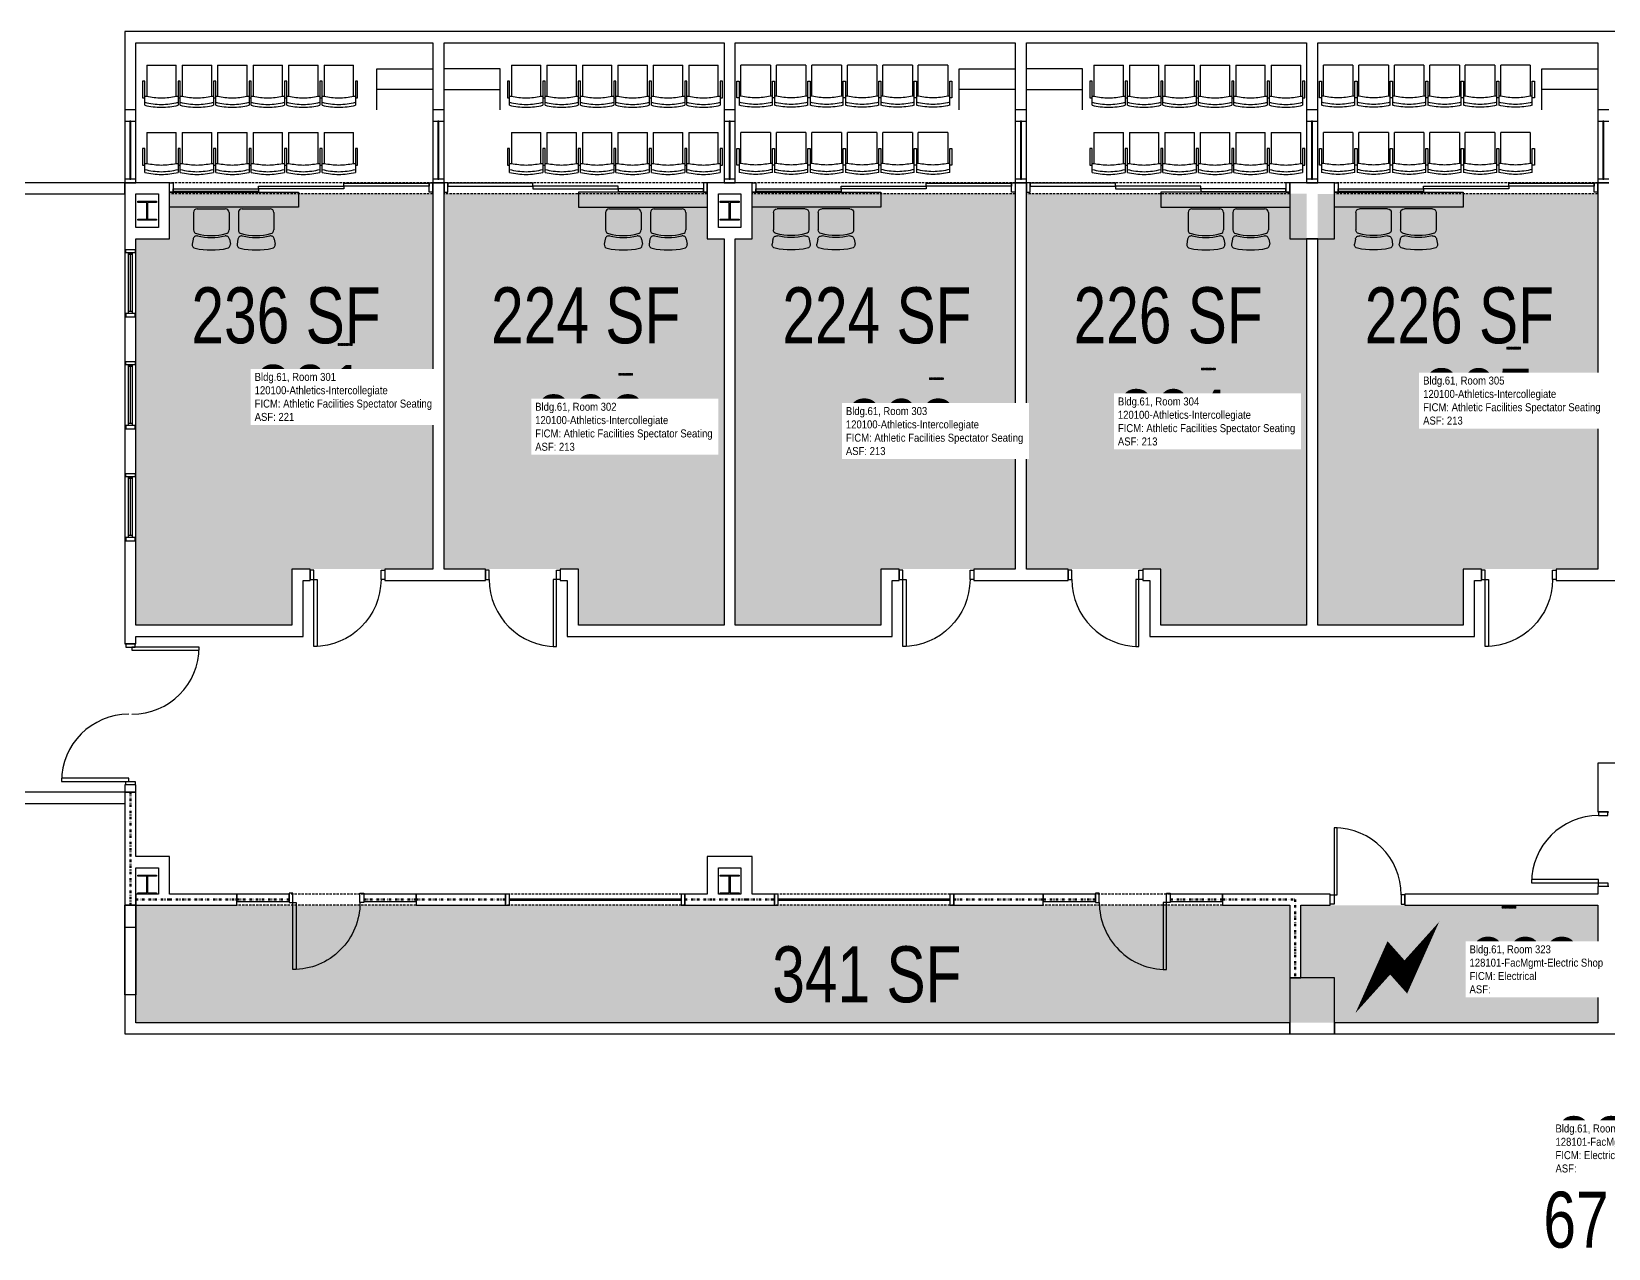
# Model space of a CAD drawing. Header units: inches. Extents: x -2562 to 2562, y -70 to 1203.
# Drawn here: x -1466 to -621, y -70 to 582 of the extents above; entities that cross this region are included whole.
import ezdxf
from ezdxf.enums import TextEntityAlignment as Align

# ---------------------------------------------------------------- set-up
doc = ezdxf.new("R2010")
doc.units = ezdxf.units.IN
doc.header["$LTSCALE"] = 10
doc.header["$MEASUREMENT"] = 0
doc.linetypes.add('DIVIDE', pattern=[1.25, 0.5, -0.25, 0, -0.25, 0, -0.25])
doc.linetypes.add('HIDDEN2', pattern=[0.1875, 0.125, -0.0625])
doc.layers.get('0').update_dxf_attribs({"linetype": 'CONTINUOUS'})
for name, color, linetype in [('A-DOOR', 2, 'CONTINUOUS'), ('A-FLOR', 3, 'CONTINUOUS'), ('A-GLAZ', 1, 'CONTINUOUS'), ('A-IDEN-ICON', 4, 'CONTINUOUS'), ('A-IDEN-RNUM', 7, 'CONTINUOUS'), ('A-IDEN-SNUM', 4, 'CONTINUOUS'), ('A-IDEN-VNUM', 4, 'CONTINUOUS'), ('A-WALL', 5, 'CONTINUOUS'), ('AREA-TEXT', 3, 'CONTINUOUS'), ('Rooms-Category-Color', 7, 'CONTINUOUS'), ('Rooms-College-Color', 7, 'CONTINUOUS'), ('Rooms-Department-Color', 7, 'CONTINUOUS'), ('Rooms-Division-Color', 7, 'CONTINUOUS'), ('Rooms-Information', 7, 'CONTINUOUS')]:
    doc.layers.add(name, color=color, linetype=linetype)
doc.styles.add('AREA', font='arial.ttf', dxfattribs={"width": 0.75, "height": 24})
doc.styles.add('ROOMSNUMBER', font='TXT.SHX', dxfattribs={"height": 1})
doc.styles.add('ROOMVNUMBER', font='arial.ttf', dxfattribs={"width": 0.85, "height": 30})

# ---------------------------------------------------------------- blocks, each defined once
blk = doc.blocks.new('SeatB')
for p, q in [((-7.5, 0), (7.5, 0)), ((-9.5, -2), (-9.5, -11.31)), ((9.5, -2), (9.5, -11.31)), ((-9.74, -16.24), (-10.22, -18.9)), ((-9.74, -16.24), (-10.22, -18.9)), ((9.74, -16.24), (10.22, -18.9))]:
    blk.add_line(p, q)
for centre, radius, start, end in [((-7.5, -2), 2, 90, 180), ((7.5, -2), 2, 360, 90), ((-7.75, -16.48), 2, 79.39376, 173.20514), ((-7.75, -16.48), 2, 79.39376, 173.20514), ((-7.5, -11.31), 2, 180, 257.88696), ((0, 17.61), 31.88, 255.61488, 284.38512), ((0, 20.12), 35.41, 257.96699, 282.03301), ((7.75, -16.48), 2, 6.79486, 100.60624), ((7.5, -11.31), 2, 282.11304, 0), ((-8.23, -19.14), 2, 173.20514, 259.52598), ((-8.23, -19.14), 2, 173.20514, 259.52598), ((0, 20.45), 42.44, 258.31533, 281.68467), ((8.23, -19.14), 2, 280.47402, 6.79486)]:
    blk.add_arc(centre, radius, start, end)
blk = doc.blocks.new('SeatA')
for p, q in [((-7.91, 0), (7.91, 0)), ((-7.91, 0), (-7.91, -16.54)), ((7.91, -16.54), (7.91, 0)), ((-8.91, -8.5), (-10.09, -8.5)), ((-10.09, -8.5), (-10.09, -17.42)), ((-8.91, -17.42), (-8.91, -8.5)), ((-8.91, -21.39), (-8.91, -16.54)), ((-8.91, -16.54), (-7.91, -16.54)), ((7.91, -16.54), (8.91, -16.54)), ((8.91, -8.5), (8.91, -17.42)), ((10.09, -8.5), (8.91, -8.5)), ((10.09, -17.42), (10.09, -8.5)), ((-10.09, -17.42), (-8.91, -17.42)), ((8.91, -17.42), (8.91, -21.39)), ((8.91, -17.42), (10.09, -17.42))]:
    blk.add_line(p, q)
for centre, radius, start, end in [((0.45, 22.44), 39.86, 257.90023, 269.35403), ((-0.45, 22.44), 39.86, 270.64597, 282.09977), ((0.44, 17), 37.99, 255.75316, 269.33103), ((0.44, 17.48), 39.98, 256.47579, 269.36313), ((-0.44, 17), 37.99, 270.66897, 284.24684), ((-0.44, 17.48), 39.98, 270.63687, 283.52421)]:
    blk.add_arc(centre, radius, start, end)
blk = doc.blocks.new('CPELECT')
blk.add_lwpolyline([(0.0623, 0.0629, 0, 0.03, 0), (0.0105, -0.0168, 0.03, 0.03, 0), (-0.0105, 0.0068, 0.03, 0, 0), (-0.0623, -0.0729, 0.03, 0, 0)], format="xyseb")

msp = doc.modelspace()

# ---------------------------------------------------------------- hatches: boundary and pattern name
at = {"layer": 'Rooms-Category-Color', "true_color": 0xfbafa2}
for points in [[(-1409.99, 471), (-1391.98, 471), (-1391.98, 495), (-1250.99, 495), (-1250.99, 294), (-1326.49, 294), (-1326.49, 264), (-1409.99, 264)], [(-1244.98, 495), (-1103.99, 495), (-1103.99, 471), (-1094.99, 471), (-1094.99, 264), (-1172.99, 264), (-1172.99, 294), (-1244.99, 294)], [(-1088.99, 471), (-1079.99, 471), (-1079.98, 495), (-938.99, 495), (-938.99, 294), (-1010.99, 294), (-1010.99, 264), (-1088.99, 264)], [(-932.98, 495), (-782.99, 495.09), (-782.99, 264), (-860.99, 264), (-860.99, 294), (-932.99, 294)], [(-776.99, 264), (-698.99, 264), (-698.99, 294), (-626.99, 294), (-626.99, 495), (-776.99, 495)]]:
    msp.add_hatch(color=21, dxfattribs=at).paths.add_polyline_path(points)
at = {"layer": 'Rooms-Category-Color', "true_color": 0xadadad}
msp.add_hatch(color=253, dxfattribs=at).paths.add_polyline_path([(-627, 51), (-627, 113.95), (-785.99, 113.95), (-785.99, 75), (-791.99, 75), (-791.99, 113.95), (-1409.99, 113.95), (-1409.99, 51)])
at = {"layer": 'Rooms-College-Color', "true_color": 0xffff64}
for points in [[(-1409.99, 471), (-1391.98, 471), (-1391.98, 495), (-1250.99, 495), (-1250.99, 294), (-1326.49, 294), (-1326.49, 264), (-1409.99, 264)], [(-1244.98, 495), (-1103.99, 495), (-1103.99, 471), (-1094.99, 471), (-1094.99, 264), (-1172.99, 264), (-1172.99, 294), (-1244.99, 294)], [(-1088.99, 471), (-1079.99, 471), (-1079.98, 495), (-938.99, 495), (-938.99, 294), (-1010.99, 294), (-1010.99, 264), (-1088.99, 264)], [(-932.98, 495), (-782.99, 495.09), (-782.99, 264), (-860.99, 264), (-860.99, 294), (-932.99, 294)], [(-776.99, 264), (-698.99, 264), (-698.99, 294), (-626.99, 294), (-626.99, 495), (-776.99, 495)]]:
    msp.add_hatch(color=51, dxfattribs=at).paths.add_polyline_path(points)
at = {"layer": 'Rooms-College-Color', "true_color": 0xadadad}
msp.add_hatch(color=253, dxfattribs=at).paths.add_polyline_path([(-627, 51), (-627, 113.95), (-785.99, 113.95), (-785.99, 75), (-791.99, 75), (-791.99, 113.95), (-1409.99, 113.95), (-1409.99, 51)])
at = {"layer": 'Rooms-Department-Color', "true_color": 0x604aed}
for points in [[(-1409.99, 471), (-1391.98, 471), (-1391.98, 495), (-1250.99, 495), (-1250.99, 294), (-1326.49, 294), (-1326.49, 264), (-1409.99, 264)], [(-1244.98, 495), (-1103.99, 495), (-1103.99, 471), (-1094.99, 471), (-1094.99, 264), (-1172.99, 264), (-1172.99, 294), (-1244.99, 294)], [(-1088.99, 471), (-1079.99, 471), (-1079.98, 495), (-938.99, 495), (-938.99, 294), (-1010.99, 294), (-1010.99, 264), (-1088.99, 264)], [(-932.98, 495), (-782.99, 495.09), (-782.99, 264), (-860.99, 264), (-860.99, 294), (-932.99, 294)], [(-776.99, 264), (-698.99, 264), (-698.99, 294), (-626.99, 294), (-626.99, 495), (-776.99, 495)]]:
    msp.add_hatch(color=173, dxfattribs=at).paths.add_polyline_path(points)
at = {"layer": 'Rooms-Department-Color', "true_color": 0xacacac}
msp.add_hatch(color=253, dxfattribs=at).paths.add_polyline_path([(-627, 51), (-627, 113.95), (-785.99, 113.95), (-785.99, 75), (-791.99, 75), (-791.99, 113.95), (-1409.99, 113.95), (-1409.99, 51)])
at = {"layer": 'Rooms-Division-Color', "true_color": 0x604aed}
for points in [[(-1409.99, 471), (-1391.98, 471), (-1391.98, 495), (-1250.99, 495), (-1250.99, 294), (-1326.49, 294), (-1326.49, 264), (-1409.99, 264)], [(-1244.98, 495), (-1103.99, 495), (-1103.99, 471), (-1094.99, 471), (-1094.99, 264), (-1172.99, 264), (-1172.99, 294), (-1244.99, 294)], [(-1088.99, 471), (-1079.99, 471), (-1079.98, 495), (-938.99, 495), (-938.99, 294), (-1010.99, 294), (-1010.99, 264), (-1088.99, 264)], [(-932.98, 495), (-782.99, 495.09), (-782.99, 264), (-860.99, 264), (-860.99, 294), (-932.99, 294)], [(-776.99, 264), (-698.99, 264), (-698.99, 294), (-626.99, 294), (-626.99, 495), (-776.99, 495)]]:
    msp.add_hatch(color=173, dxfattribs=at).paths.add_polyline_path(points)
at = {"layer": 'Rooms-Division-Color', "true_color": 0xadadad}
msp.add_hatch(color=253, dxfattribs=at).paths.add_polyline_path([(-627, 51), (-627, 113.95), (-785.99, 113.95), (-785.99, 75), (-791.99, 75), (-791.99, 113.95), (-1409.99, 113.95), (-1409.99, 51)])

# ---------------------------------------------------------------- linework, layer by layer
at = {"layer": 'A-DOOR', "linetype": 'Continuous', "lineweight": -3}
for points in [[(-1298.66, 499.25), (-1298.66, 497.75), (-1344.33, 497.75), (-1344.33, 499.25)], [(-1252.99, 500.75), (-1252.99, 499.25), (-1298.66, 499.25), (-1298.66, 500.75)], [(-1242.99, 500.75), (-1242.99, 499.25), (-1197.33, 499.25), (-1197.33, 500.75)], [(-1197.33, 499.25), (-1197.33, 497.75), (-1151.66, 497.75), (-1151.66, 499.25)], [(-986.66, 499.25), (-986.66, 497.75), (-1032.33, 497.75), (-1032.33, 499.25)], [(-940.99, 500.75), (-940.99, 499.25), (-986.66, 499.25), (-986.66, 500.75)], [(-930.99, 500.75), (-930.99, 499.25), (-885.33, 499.25), (-885.33, 500.75)], [(-885.33, 499.25), (-885.33, 497.75), (-839.66, 497.75), (-839.66, 499.25)], [(-674.66, 499.25), (-674.66, 497.75), (-720.33, 497.75), (-720.33, 499.25)], [(-628.99, 500.75), (-628.99, 499.25), (-674.66, 499.25), (-674.66, 500.75)], [(-1344.33, 497.75), (-1344.33, 496.25), (-1389.99, 496.25), (-1389.99, 497.75)], [(-1151.66, 497.75), (-1151.66, 496.25), (-1105.99, 496.25), (-1105.99, 497.75)], [(-1032.33, 497.75), (-1032.33, 496.25), (-1077.99, 496.25), (-1077.99, 497.75)], [(-839.66, 497.75), (-839.66, 496.25), (-793.99, 496.25), (-793.99, 497.75)], [(-720.33, 497.75), (-720.33, 496.25), (-765.99, 496.25), (-765.99, 497.75)], [(-1314.74, 293.5), (-1316.74, 293.5), (-1316.74, 288.5), (-1314.74, 288.5)], [(-1314.74, 288.5), (-1312.99, 288.5), (-1312.99, 252.5), (-1314.74, 252.5)], [(-1278.74, 293.5), (-1276.74, 293.5), (-1276.74, 288.5), (-1278.74, 288.5)], [(-1220.74, 293.5), (-1222.74, 293.5), (-1222.74, 288.5), (-1220.74, 288.5)], [(-1184.74, 288.5), (-1186.49, 288.5), (-1186.49, 252.5), (-1184.74, 252.5)], [(-1184.74, 293.5), (-1182.74, 293.5), (-1182.74, 288.5), (-1184.74, 288.5)], [(-999.24, 293.5), (-1001.24, 293.5), (-1001.24, 288.5), (-999.24, 288.5)], [(-999.24, 288.5), (-997.49, 288.5), (-997.49, 252.5), (-999.24, 252.5)], [(-963.24, 293.5), (-961.24, 293.5), (-961.24, 288.5), (-963.24, 288.5)], [(-908.74, 293.5), (-910.74, 293.5), (-910.74, 288.5), (-908.74, 288.5)], [(-872.74, 288.5), (-874.49, 288.5), (-874.49, 252.5), (-872.74, 252.5)], [(-872.74, 293.5), (-870.74, 293.5), (-870.74, 288.5), (-872.74, 288.5)], [(-687.24, 293.5), (-689.24, 293.5), (-689.24, 288.5), (-687.24, 288.5)], [(-687.24, 288.5), (-685.49, 288.5), (-685.49, 252.5), (-687.24, 252.5)], [(-651.24, 293.5), (-649.24, 293.5), (-649.24, 288.5), (-651.24, 288.5)], [(-1410.49, 252.25), (-1410.49, 254), (-1415.49, 254), (-1415.49, 252.25)], [(-1412.12, 252.25), (-1412.12, 250.5), (-1376.12, 250.5), (-1376.12, 252.25)], [(-1413.87, 180.25), (-1413.87, 182), (-1449.87, 182), (-1449.87, 180.25)], [(-1410.49, 180.25), (-1410.49, 178.5), (-1415.49, 178.5), (-1415.49, 180.25)], [(-621.5, 161.95), (-621.5, 163.95), (-626.5, 163.95), (-626.5, 161.95)], [(-768.24, 119.45), (-766.49, 119.45), (-766.49, 155.45), (-768.24, 155.45)], [(-626.5, 125.95), (-626.5, 127.7), (-662.5, 127.7), (-662.5, 125.95)], [(-1325.99, 120.45), (-1327.99, 120.45), (-1327.99, 115.45), (-1325.99, 115.45)], [(-1289.99, 120.45), (-1287.99, 120.45), (-1287.99, 115.45), (-1289.99, 115.45)], [(-893.99, 120.45), (-895.99, 120.45), (-895.99, 115.45), (-893.99, 115.45)], [(-857.99, 120.45), (-855.99, 120.45), (-855.99, 115.45), (-857.99, 115.45)], [(-768.24, 114.45), (-770.24, 114.45), (-770.24, 119.45), (-768.24, 119.45)], [(-732.24, 114.45), (-730.24, 114.45), (-730.24, 119.45), (-732.24, 119.45)], [(-621.5, 125.95), (-621.5, 123.95), (-626.5, 123.95), (-626.5, 125.95)], [(-1325.99, 115.45), (-1324.24, 115.45), (-1324.24, 79.45), (-1325.99, 79.45)], [(-857.99, 115.45), (-859.74, 115.45), (-859.74, 79.45), (-857.99, 79.45)]]:
    msp.add_lwpolyline(points, close=True, dxfattribs=at)
at = {"layer": 'A-DOOR', "linetype": 'Continuous', "lineweight": -3, "extrusion": (0, 0, -1)}
for centre, start, end in [((1314.74, 288.5), 180.00001, 270.00001), ((999.24, 288.5), 180.00001, 270.00001), ((687.24, 288.5), 180.00001, 270.00001), ((1325.99, 115.45), 180.00002, 270.00002)]:
    msp.add_arc(centre, 36, start, end, dxfattribs=at)
at = {"layer": 'A-DOOR', "linetype": 'Continuous', "lineweight": -3}
for centre, start, end in [((-1184.74, 288.5), 179.99999, 269.99999), ((-872.74, 288.5), 179.99999, 269.99999), ((-1412.12, 252.25), 270, 360), ((-1413.87, 180.25), 90, 180), ((-626.5, 125.95), 90, 180), ((-768.24, 119.45), 0, 90), ((-857.99, 115.45), 179.99998, 269.99998)]:
    msp.add_arc(centre, 36, start, end, dxfattribs=at)
at = {"layer": 'A-FLOR'}
for p, q in [((-1280.99, 540), (-1280.99, 562)), ((-1280.99, 562), (-1250.99, 562)), ((-1214.99, 562), (-1244.99, 562)), ((-1214.99, 540), (-1214.99, 562)), ((-968.99, 540), (-968.99, 562)), ((-968.99, 562), (-938.99, 562)), ((-902.99, 562), (-932.99, 562)), ((-902.99, 540), (-902.99, 562)), ((-656.99, 540), (-656.99, 562)), ((-656.99, 562), (-626.99, 562)), ((-1250.99, 551), (-1280.99, 551)), ((-1244.99, 551), (-1214.99, 551)), ((-938.99, 551), (-968.99, 551)), ((-932.99, 551), (-902.99, 551)), ((-626.99, 551), (-656.99, 551))]:
    msp.add_line(p, q, dxfattribs=at)
for points in [[(-1391.99, 496), (-1323, 496), (-1323, 488), (-1391.99, 488)], [(-1103.99, 496), (-1173, 496), (-1173, 488), (-1103.99, 488)], [(-1079.99, 496), (-1010.99, 496), (-1010.99, 488), (-1079.99, 488)], [(-791.99, 496), (-861, 496), (-861, 488), (-791.99, 488)], [(-767.99, 496), (-698.99, 496), (-698.99, 488), (-767.99, 488)]]:
    msp.add_lwpolyline(points, dxfattribs=at)
at = {"layer": 'A-GLAZ', "linetype": 'Continuous', "lineweight": -3}
for p, q in [((-1409.99, 540), (-1415.99, 540)), ((-1415.99, 540), (-1415.99, 534)), ((-1415.99, 534), (-1409.99, 534)), ((-1409.99, 534), (-1409.99, 540)), ((-1244.99, 540), (-1250.99, 540)), ((-1250.99, 540), (-1250.99, 534)), ((-1250.99, 534), (-1244.99, 534)), ((-1244.99, 534), (-1244.99, 540)), ((-1088.99, 540), (-1094.99, 540)), ((-1094.99, 540), (-1094.99, 534)), ((-1094.99, 534), (-1088.99, 534)), ((-1088.99, 534), (-1088.99, 540)), ((-932.99, 540), (-938.99, 540)), ((-938.99, 540), (-938.99, 534)), ((-938.99, 534), (-932.99, 534)), ((-932.99, 534), (-932.99, 540)), ((-776.99, 540), (-782.99, 540)), ((-782.99, 540), (-782.99, 534)), ((-782.99, 534), (-776.99, 534)), ((-776.99, 534), (-776.99, 540)), ((-620.99, 540), (-626.99, 540)), ((-626.99, 540), (-626.99, 534)), ((-626.99, 534), (-620.99, 534)), ((-1409.99, 503), (-1415.99, 503)), ((-1415.99, 503), (-1415.99, 501)), ((-1415.99, 501), (-1409.99, 501)), ((-1409.99, 501), (-1409.99, 503)), ((-1391.99, 496), (-1391.99, 501)), ((-1391.99, 501), (-1389.99, 501)), ((-1389.99, 501), (-1389.99, 496)), ((-1252.99, 496), (-1252.99, 501)), ((-1252.99, 501), (-1250.99, 501)), ((-1244.99, 503), (-1250.99, 503)), ((-1250.99, 503), (-1250.99, 501)), ((-1250.99, 501), (-1250.99, 496)), ((-1250.99, 501), (-1244.99, 501)), ((-1244.99, 501), (-1244.99, 503)), ((-1242.99, 501), (-1244.99, 501)), ((-1244.99, 501), (-1244.99, 496)), ((-1242.99, 496), (-1242.99, 501)), ((-1103.99, 501), (-1105.99, 501)), ((-1105.99, 501), (-1105.99, 496)), ((-1103.99, 496), (-1103.99, 501)), ((-1088.99, 503), (-1094.99, 503)), ((-1094.99, 503), (-1094.99, 501)), ((-1094.99, 501), (-1088.99, 501)), ((-1088.99, 501), (-1088.99, 503)), ((-1079.99, 496), (-1079.99, 501)), ((-1079.99, 501), (-1077.99, 501)), ((-1077.99, 501), (-1077.99, 496)), ((-940.99, 496), (-940.99, 501)), ((-940.99, 501), (-938.99, 501)), ((-932.99, 503), (-938.99, 503)), ((-938.99, 503), (-938.99, 501)), ((-938.99, 501), (-938.99, 496)), ((-938.99, 501), (-932.99, 501)), ((-932.99, 501), (-932.99, 503)), ((-930.99, 501), (-932.99, 501)), ((-932.99, 501), (-932.99, 496)), ((-930.99, 496), (-930.99, 501)), ((-791.99, 501), (-793.99, 501)), ((-793.99, 501), (-793.99, 496)), ((-791.99, 496), (-791.99, 501)), ((-776.99, 503), (-782.99, 503)), ((-782.99, 503), (-782.99, 501)), ((-782.99, 501), (-776.99, 501)), ((-776.99, 501), (-776.99, 503)), ((-767.99, 496), (-767.99, 501)), ((-767.99, 501), (-765.99, 501)), ((-765.99, 501), (-765.99, 496)), ((-628.99, 496), (-628.99, 501)), ((-628.99, 501), (-626.99, 501)), ((-620.99, 503), (-626.99, 503)), ((-626.99, 503), (-626.99, 501)), ((-626.99, 501), (-626.99, 496)), ((-626.99, 501), (-620.99, 501)), ((-1389.99, 496), (-1391.99, 496)), ((-1250.99, 496), (-1252.99, 496)), ((-1244.99, 496), (-1242.99, 496)), ((-1105.99, 496), (-1103.99, 496)), ((-1077.99, 496), (-1079.99, 496)), ((-938.99, 496), (-940.99, 496)), ((-932.99, 496), (-930.99, 496)), ((-793.99, 496), (-791.99, 496)), ((-765.99, 496), (-767.99, 496)), ((-626.99, 496), (-628.99, 496)), ((-1411.99, 462.5), (-1413.99, 462.5)), ((-1412.99, 432), (-1412.99, 462.5)), ((-1411.99, 432), (-1413.99, 432)), ((-1411.99, 402.5), (-1413.99, 402.5)), ((-1412.99, 372), (-1412.99, 402.5)), ((-1411.99, 372), (-1413.99, 372)), ((-1411.99, 342.5), (-1413.99, 342.5)), ((-1412.99, 312), (-1412.99, 342.5)), ((-1411.99, 312), (-1413.99, 312)), ((-1209.99, 119.95), (-1211.99, 119.95)), ((-1211.99, 119.95), (-1211.99, 113.95)), ((-1209.99, 113.95), (-1209.99, 119.95)), ((-1115.99, 119.95), (-1117.99, 119.95)), ((-1117.99, 119.95), (-1117.99, 113.95)), ((-1115.99, 113.95), (-1115.99, 119.95)), ((-1065.99, 119.95), (-1067.99, 119.95)), ((-1067.99, 119.95), (-1067.99, 113.95)), ((-1065.99, 113.95), (-1065.99, 119.95)), ((-971.99, 119.95), (-973.99, 119.95)), ((-973.99, 119.95), (-973.99, 113.95)), ((-971.99, 113.95), (-971.99, 119.95)), ((-1211.99, 113.95), (-1209.99, 113.95)), ((-1117.99, 113.95), (-1115.99, 113.95)), ((-1067.99, 113.95), (-1065.99, 113.95)), ((-973.99, 113.95), (-971.99, 113.95))]:
    msp.add_line(p, q, dxfattribs=at)
at = {"layer": 'A-GLAZ', "linetype": 'Continuous', "lineweight": 25}
for p, q in [((-1412.74, 534), (-1413.24, 534)), ((-1413.24, 534), (-1413.24, 503)), ((-1412.74, 503), (-1412.74, 534)), ((-1247.74, 534), (-1248.24, 534)), ((-1248.24, 534), (-1248.24, 503)), ((-1247.74, 503), (-1247.74, 534)), ((-1091.74, 534), (-1092.24, 534)), ((-1092.24, 534), (-1092.24, 503)), ((-1091.74, 503), (-1091.74, 534)), ((-935.74, 534), (-936.24, 534)), ((-936.24, 534), (-936.24, 503)), ((-935.74, 503), (-935.74, 534)), ((-779.74, 534), (-780.24, 534)), ((-780.24, 534), (-780.24, 503)), ((-779.74, 503), (-779.74, 534)), ((-623.74, 534), (-624.24, 534)), ((-624.24, 534), (-624.24, 503)), ((-623.74, 503), (-623.74, 534)), ((-1413.24, 503), (-1412.74, 503)), ((-1248.24, 503), (-1247.74, 503)), ((-1092.24, 503), (-1091.74, 503)), ((-936.24, 503), (-935.74, 503)), ((-780.24, 503), (-779.74, 503)), ((-624.24, 503), (-623.74, 503)), ((-1117.99, 117.2), (-1209.99, 117.2)), ((-1209.99, 117.2), (-1209.99, 116.7)), ((-1209.99, 116.7), (-1117.99, 116.7)), ((-1117.99, 116.7), (-1117.99, 117.2)), ((-973.99, 117.2), (-1065.99, 117.2)), ((-1065.99, 117.2), (-1065.99, 116.7)), ((-1065.99, 116.7), (-973.99, 116.7)), ((-973.99, 116.7), (-973.99, 117.2))]:
    msp.add_line(p, q, dxfattribs=at)
at = {"layer": 'A-GLAZ', "linetype": 'Continuous', "lineweight": -3}
for points in [[(-1415.49, 463.5), (-1415.49, 465.25), (-1410.49, 465.25), (-1410.49, 463.5)], [(-1411.99, 431), (-1413.99, 431), (-1413.99, 463.5), (-1411.99, 463.5)], [(-1415.49, 431), (-1415.49, 429.25), (-1410.49, 429.25), (-1410.49, 431)], [(-1415.49, 403.5), (-1415.49, 405.25), (-1410.49, 405.25), (-1410.49, 403.5)], [(-1411.99, 371), (-1413.99, 371), (-1413.99, 403.5), (-1411.99, 403.5)], [(-1415.49, 371), (-1415.49, 369.25), (-1410.49, 369.25), (-1410.49, 371)], [(-1415.49, 343.5), (-1415.49, 345.25), (-1410.49, 345.25), (-1410.49, 343.5)], [(-1411.99, 311), (-1413.99, 311), (-1413.99, 343.5), (-1411.99, 343.5)], [(-1415.49, 311), (-1415.49, 309.25), (-1410.49, 309.25), (-1410.49, 311)]]:
    msp.add_lwpolyline(points, close=True, dxfattribs=at)
at = {"layer": 'A-WALL', "linetype": 'Continuous', "lineweight": -3}
for p, q in [((-1247.99, 582), (-1415.99, 582)), ((-1415.99, 582), (-1415.99, 501)), ((-1409.99, 576), (-1250.99, 576)), ((-1409.99, 501), (-1409.99, 576)), ((-1250.99, 576), (-1250.99, 501)), ((-1091.99, 582), (-1247.99, 582)), ((-1244.99, 576), (-1094.99, 576)), ((-1244.99, 501), (-1244.99, 576)), ((-1094.99, 576), (-1094.99, 501)), ((-935.99, 582), (-1091.99, 582)), ((-1088.99, 576), (-938.99, 576)), ((-1088.99, 501), (-1088.99, 576)), ((-938.99, 576), (-938.99, 501)), ((-779.99, 582), (-935.99, 582)), ((-932.99, 576), (-782.99, 576)), ((-932.99, 501), (-932.99, 576)), ((-782.99, 576), (-782.99, 501)), ((-623.99, 582), (-779.99, 582)), ((-776.99, 576), (-626.99, 576)), ((-776.99, 501), (-776.99, 576)), ((-626.99, 576), (-626.99, 501)), ((-467.99, 582), (-623.99, 582)), ((-1415.99, 501), (-2196.98, 501)), ((-1415.99, 501), (-1415.99, 471)), ((-1415.99, 501), (-1409.99, 501)), ((-1415.99, 495), (-1415.99, 501)), ((-1391.98, 501), (-1415.99, 501)), ((-1391.98, 471), (-1391.98, 501)), ((-1244.99, 501), (-1250.99, 501)), ((-1250.99, 501), (-1250.99, 294)), ((-1250.99, 501), (-1244.99, 501)), ((-1250.99, 501), (-1250.99, 495)), ((-1250.99, 495), (-1250.99, 501)), ((-1250.99, 501), (-1250.99, 501)), ((-1244.99, 294), (-1244.99, 501)), ((-1103.99, 501), (-1103.99, 471)), ((-1079.99, 501), (-1103.99, 501)), ((-1103.99, 501), (-1103.99, 495)), ((-1103.99, 495), (-1103.99, 501)), ((-1103.99, 501), (-1103.99, 501)), ((-1094.99, 501), (-1088.99, 501)), ((-1079.99, 471), (-1079.99, 501)), ((-932.99, 501), (-938.99, 501)), ((-938.99, 501), (-938.99, 294)), ((-938.99, 501), (-932.99, 501)), ((-932.99, 294), (-932.99, 501)), ((-782.99, 501), (-776.99, 501)), ((-620.99, 501), (-626.99, 501)), ((-626.99, 501), (-626.99, 294)), ((-626.99, 501), (-620.99, 501)), ((-626.99, 501), (-626.99, 495)), ((-626.99, 495), (-626.99, 501)), ((-626.99, 501), (-626.99, 501)), ((-2196.98, 495), (-1415.99, 495)), ((-1409.99, 477), (-1409.99, 495)), ((-1409.99, 495), (-1397.98, 495)), ((-1409.03, 490.43), (-1409.03, 491.11)), ((-1409.03, 491.11), (-1398.95, 491.11)), ((-1404.2, 490.43), (-1409.03, 490.43)), ((-1404.2, 481.57), (-1404.2, 490.43)), ((-1398.95, 490.43), (-1403.78, 490.43)), ((-1403.78, 490.43), (-1403.78, 481.57)), ((-1398.95, 491.11), (-1398.95, 490.43)), ((-1397.98, 495), (-1397.98, 477)), ((-1250.99, 495), (-1250.99, 495)), ((-1103.99, 495), (-1103.99, 495)), ((-1097.99, 477), (-1097.99, 495)), ((-1097.99, 495), (-1085.99, 495)), ((-1097.03, 490.43), (-1097.03, 491.11)), ((-1097.03, 491.11), (-1086.95, 491.11)), ((-1092.2, 490.43), (-1097.03, 490.43)), ((-1092.2, 481.57), (-1092.2, 490.43)), ((-1086.95, 490.43), (-1091.78, 490.43)), ((-1091.78, 490.43), (-1091.78, 481.57)), ((-1086.95, 491.11), (-1086.95, 490.43)), ((-1085.99, 495), (-1085.99, 477)), ((-626.99, 495), (-626.99, 495)), ((-1409.03, 480.89), (-1409.03, 481.57)), ((-1409.03, 481.57), (-1404.2, 481.57)), ((-1403.78, 481.57), (-1398.95, 481.57)), ((-1398.95, 481.57), (-1398.95, 480.89)), ((-1097.03, 480.89), (-1097.03, 481.57)), ((-1097.03, 481.57), (-1092.2, 481.57)), ((-1091.78, 481.57), (-1086.95, 481.57)), ((-1086.95, 481.57), (-1086.95, 480.89)), ((-1397.98, 477), (-1409.99, 477)), ((-1398.95, 480.89), (-1409.03, 480.89)), ((-1091.99, 477), (-1097.99, 477)), ((-1086.95, 480.89), (-1097.03, 480.89)), ((-1085.99, 477), (-1091.99, 477)), ((-1415.99, 471), (-1415.99, 258)), ((-1409.99, 264), (-1409.99, 471)), ((-1409.99, 471), (-1391.98, 471)), ((-1103.99, 471), (-1094.99, 471)), ((-1094.99, 471), (-1094.99, 264)), ((-1088.99, 264), (-1088.99, 471)), ((-1088.99, 471), (-1079.99, 471)), ((-776.99, 471), (-782.99, 471)), ((-782.99, 471), (-782.99, 264)), ((-776.99, 264), (-776.99, 471)), ((-1326.49, 294), (-1326.49, 264)), ((-1316.74, 294), (-1326.49, 294)), ((-1320.49, 258), (-1320.49, 288)), ((-1320.49, 288), (-1316.74, 288)), ((-1316.74, 288), (-1316.74, 294)), ((-1250.99, 294), (-1276.74, 294)), ((-1276.74, 294), (-1276.74, 288)), ((-1276.74, 288), (-1247.99, 288)), ((-1247.99, 288), (-1222.74, 288)), ((-1222.74, 294), (-1244.99, 294)), ((-1222.74, 288), (-1222.74, 294)), ((-1172.99, 294), (-1182.74, 294)), ((-1182.74, 294), (-1182.74, 288)), ((-1182.74, 288), (-1178.99, 288)), ((-1178.99, 288), (-1178.99, 258)), ((-1172.99, 264), (-1172.99, 294)), ((-1010.99, 294), (-1010.99, 264)), ((-1001.24, 294), (-1010.99, 294)), ((-1004.99, 258), (-1004.99, 288)), ((-1004.99, 288), (-1001.24, 288)), ((-1001.24, 288), (-1001.24, 294)), ((-938.99, 294), (-961.24, 294)), ((-961.24, 294), (-961.24, 288)), ((-961.24, 288), (-935.99, 288)), ((-935.99, 288), (-910.74, 288)), ((-910.74, 294), (-932.99, 294)), ((-910.74, 288), (-910.74, 294)), ((-860.99, 294), (-870.74, 294)), ((-870.74, 294), (-870.74, 288)), ((-870.74, 288), (-866.99, 288)), ((-866.99, 288), (-866.99, 258)), ((-860.99, 264), (-860.99, 294)), ((-698.99, 294), (-698.99, 264)), ((-689.24, 294), (-698.99, 294)), ((-692.99, 258), (-692.99, 288)), ((-692.99, 288), (-689.24, 288)), ((-689.24, 288), (-689.24, 294)), ((-626.99, 294), (-649.24, 294)), ((-649.24, 294), (-649.24, 288)), ((-649.24, 288), (-623.99, 288)), ((-623.99, 288), (-598.74, 288)), ((-1326.49, 264), (-1409.99, 264)), ((-1094.99, 264), (-1172.99, 264)), ((-1010.99, 264), (-1088.99, 264)), ((-782.99, 264), (-860.99, 264)), ((-698.99, 264), (-776.99, 264)), ((-1415.99, 258), (-1415.99, 254)), ((-1415.99, 254), (-1409.99, 254)), ((-1409.99, 258), (-1320.49, 258)), ((-1409.99, 254), (-1409.99, 258)), ((-1178.99, 258), (-1091.99, 258)), ((-1091.99, 258), (-1004.99, 258)), ((-866.99, 258), (-779.99, 258)), ((-779.99, 258), (-692.99, 258)), ((-545.99, 190), (-627, 190)), ((-627, 190), (-627, 163.95)), ((-1409.99, 178.5), (-1415.99, 178.5)), ((-1415.99, 178.5), (-1415.99, 174.5)), ((-1409.99, 174.5), (-1409.99, 178.5)), ((-1415.99, 174.5), (-1481.99, 174.5)), ((-1415.99, 174.5), (-1409.99, 174.5)), ((-1409.99, 174.5), (-1415.99, 174.5)), ((-1415.99, 174.5), (-1415.99, 140.03)), ((-1409.99, 174.5), (-1409.99, 174.5)), ((-1409.99, 140.03), (-1409.99, 174.5)), ((-1487.99, 168.5), (-1415.99, 168.5)), ((-1415.99, 168.5), (-1415.99, 168.5)), ((-627, 163.95), (-621, 163.95)), ((-1415.99, 140.03), (-1415.99, 134.03)), ((-1415.99, 140.03), (-1415.99, 140.03)), ((-1391.98, 140.03), (-1409.99, 140.03)), ((-1391.98, 119.95), (-1391.98, 140.03)), ((-1103.99, 140.03), (-1103.99, 119.95)), ((-1079.99, 140.03), (-1103.99, 140.03)), ((-1079.99, 119.95), (-1079.99, 140.03)), ((-1415.99, 134.03), (-1415.99, 134.03)), ((-1415.99, 134.03), (-1415.99, 113.95)), ((-1409.99, 134.03), (-1397.98, 134.03)), ((-1409.99, 113.95), (-1409.99, 134.03)), ((-1409.03, 129.46), (-1409.03, 130.14)), ((-1409.03, 130.14), (-1398.95, 130.14)), ((-1404.2, 129.46), (-1409.03, 129.46)), ((-1404.2, 120.6), (-1404.2, 129.46)), ((-1398.95, 129.46), (-1403.78, 129.46)), ((-1403.78, 129.46), (-1403.78, 120.6)), ((-1398.95, 130.14), (-1398.95, 129.46)), ((-1397.98, 134.03), (-1397.98, 119.95)), ((-1097.99, 119.95), (-1097.99, 134.03)), ((-1097.99, 134.03), (-1085.99, 134.03)), ((-1097.03, 129.46), (-1097.03, 130.14)), ((-1097.03, 130.14), (-1086.95, 130.14)), ((-1092.2, 129.46), (-1097.03, 129.46)), ((-1092.2, 120.6), (-1092.2, 129.46)), ((-1086.95, 129.46), (-1091.78, 129.46)), ((-1091.78, 129.46), (-1091.78, 120.6)), ((-1086.95, 130.14), (-1086.95, 129.46)), ((-1085.99, 134.03), (-1085.99, 119.95)), ((-1409.99, 119.95), (-1409.99, 113.95)), ((-1397.98, 119.95), (-1409.99, 119.95)), ((-1409.03, 119.92), (-1409.03, 120.6)), ((-1409.03, 120.6), (-1404.2, 120.6)), ((-1398.95, 119.92), (-1409.03, 119.92)), ((-1403.78, 120.6), (-1398.95, 120.6)), ((-1398.95, 120.6), (-1398.95, 119.92)), ((-1355.99, 119.95), (-1391.98, 119.95)), ((-1355.99, 113.95), (-1355.99, 119.95)), ((-1327.99, 119.95), (-1355.99, 119.95)), ((-1355.99, 119.95), (-1355.99, 115.95)), ((-1327.99, 115.95), (-1327.99, 119.95)), ((-1259.99, 119.95), (-1287.99, 119.95)), ((-1287.99, 119.95), (-1287.99, 115.95)), ((-1259.99, 119.95), (-1259.99, 113.95)), ((-1211.99, 119.95), (-1259.99, 119.95)), ((-1259.99, 115.95), (-1259.99, 119.95)), ((-1211.99, 113.95), (-1211.99, 119.95)), ((-1115.99, 119.95), (-1115.99, 113.95)), ((-1103.99, 119.95), (-1115.99, 119.95)), ((-1085.99, 119.95), (-1097.99, 119.95)), ((-1097.03, 119.92), (-1097.03, 120.6)), ((-1097.03, 120.6), (-1092.2, 120.6)), ((-1086.95, 119.92), (-1097.03, 119.92)), ((-1091.78, 120.6), (-1086.95, 120.6)), ((-1086.95, 120.6), (-1086.95, 119.92)), ((-1067.99, 119.95), (-1079.99, 119.95)), ((-1067.99, 113.95), (-1067.99, 119.95)), ((-971.99, 119.95), (-971.99, 113.95)), ((-923.99, 119.95), (-971.99, 119.95)), ((-923.99, 113.95), (-923.99, 119.95)), ((-895.99, 119.95), (-923.99, 119.95)), ((-923.99, 119.95), (-923.99, 115.95)), ((-895.99, 115.95), (-895.99, 119.95)), ((-827.99, 119.95), (-855.99, 119.95)), ((-855.99, 119.95), (-855.99, 115.95)), ((-827.99, 119.95), (-827.99, 113.95)), ((-788.99, 119.95), (-827.99, 119.95)), ((-827.99, 115.95), (-827.99, 119.95)), ((-770.24, 119.95), (-788.99, 119.95)), ((-770.24, 113.95), (-770.24, 119.95)), ((-730.24, 119.95), (-730.24, 113.95)), ((-627, 119.95), (-730.24, 119.95)), ((-621, 123.95), (-627, 123.95)), ((-627, 123.95), (-627, 119.95)), ((-1409.99, 113.95), (-1415.99, 113.95)), ((-1415.99, 113.95), (-1415.99, 45)), ((-1415.99, 65.95, 90), (-1415.99, 113.95, 90)), ((-1415.99, 113.95, 90), (-1409.99, 113.95, 90)), ((-1415.99, 113.95), (-1409.99, 113.95)), ((-1409.99, 113.95), (-1391.98, 113.95)), ((-1409.99, 51), (-1409.99, 113.95)), ((-1409.99, 113.95, 90), (-1409.99, 65.95, 90)), ((-1391.98, 113.95), (-1355.99, 113.95)), ((-1355.99, 115.95), (-1327.99, 115.95)), ((-1287.99, 115.95), (-1259.99, 115.95)), ((-1259.99, 113.95), (-1211.99, 113.95)), ((-1115.99, 113.95), (-1100.99, 113.95)), ((-1100.99, 113.95), (-1082.99, 113.95)), ((-1082.99, 113.95), (-1067.99, 113.95)), ((-971.99, 113.95), (-923.99, 113.95)), ((-923.99, 115.95), (-895.99, 115.95)), ((-855.99, 115.95), (-827.99, 115.95)), ((-827.99, 113.95), (-791.99, 113.95)), ((-791.99, 113.95), (-791.99, 75)), ((-785.99, 75), (-785.99, 113.95)), ((-785.99, 113.95), (-770.24, 113.95)), ((-730.24, 113.95), (-627, 113.95)), ((-627, 113.95), (-627, 51)), ((-1409.99, 101.95, 90), (-1415.99, 101.95, 90)), ((-791.99, 75), (-785.99, 75)), ((-1409.99, 65.95, 90), (-1415.99, 65.95, 90)), ((-791.99, 51), (-1409.99, 51)), ((-791.99, 45), (-791.99, 51)), ((-627, 51), (-767.99, 51)), ((-767.99, 51), (-767.99, 45)), ((-1415.99, 45), (-791.99, 45)), ((-767.99, 45), (-624, 45)), ((-624, 45), (-479.99, 45))]:
    msp.add_line(p, q, dxfattribs=at)
at = {"layer": 'A-WALL', "linetype": 'HIDDEN2', "lineweight": -3}
for p, q in [((-1250.99, 501), (-1391.98, 501)), ((-1103.99, 501), (-1244.98, 501)), ((-938.99, 501), (-1079.98, 501)), ((-791.99, 501), (-932.98, 501)), ((-626.99, 501), (-767.98, 501)), ((-1250.99, 495), (-1391.98, 495)), ((-1103.99, 495), (-1244.98, 495)), ((-938.99, 495), (-1079.98, 495)), ((-791.99, 495), (-932.98, 495)), ((-626.99, 495), (-767.98, 495)), ((-1259.99, 119.95), (-1355.99, 119.95)), ((-1115.99, 119.95), (-1211.99, 119.95)), ((-971.99, 119.95), (-1067.99, 119.95)), ((-971.99, 119.95), (-1067.99, 119.95)), ((-827.99, 119.95), (-923.99, 119.95)), ((-1259.99, 113.95), (-1355.99, 113.95)), ((-1115.99, 113.95), (-1211.99, 113.95)), ((-971.99, 113.95), (-1067.99, 113.95)), ((-971.99, 113.95), (-1067.99, 113.95)), ((-827.99, 113.95), (-923.99, 113.95)), ((-1415.99, 65.95, 90), (-1415.99, 101.95, 90)), ((-1409.99, 65.95, 90), (-1409.99, 101.95, 90))]:
    msp.add_line(p, q, dxfattribs=at)
at = {"layer": 'A-WALL', "linetype": 'Continuous', "lineweight": 25}
for p, q in [((-767.99, 501), (-791.99, 501)), ((-791.99, 501), (-791.99, 471)), ((-767.99, 471), (-767.99, 501)), ((-791.99, 471), (-767.99, 471)), ((-767.99, 75), (-791.99, 75)), ((-791.99, 75), (-791.99, 45)), ((-767.99, 45), (-767.99, 75)), ((-791.99, 45), (-767.99, 45))]:
    msp.add_line(p, q, dxfattribs=at)
at = {"layer": 'A-WALL', "linetype": 'DIVIDE', "lineweight": 211, "ltscale": 0.25}
for p, q in [((-1412.99, 140.03), (-1412.99, 174.5)), ((-1412.99, 113.95), (-1412.99, 140.03)), ((-1409.99, 116.95), (-1391.98, 116.95)), ((-1391.98, 116.95), (-1355.99, 116.95)), ((-1327.99, 116.95), (-1355.99, 116.95)), ((-1259.99, 116.95), (-1287.99, 116.95)), ((-1259.99, 116.95), (-1211.99, 116.95)), ((-1115.99, 116.95), (-1100.99, 116.95)), ((-1100.99, 116.95), (-1082.99, 116.95)), ((-1082.99, 116.95), (-1067.99, 116.95)), ((-971.99, 116.95), (-923.99, 116.95)), ((-895.99, 116.95), (-923.99, 116.95)), ((-827.99, 116.95), (-855.99, 116.95)), ((-827.99, 116.95), (-788.99, 116.95)), ((-788.99, 116.95), (-788.99, 113.95)), ((-788.99, 113.95), (-788.99, 75))]:
    msp.add_line(p, q, dxfattribs=at)

# ---------------------------------------------------------------- block references
at = {"layer": 'A-FLOR', "linetype": 'Continuous', "lineweight": -3}
for name, p in [('SeatA', (-1396.35, 563.91)), ('SeatA', (-1377.35, 563.91)), ('SeatA', (-1358.35, 563.91)), ('SeatA', (-1339.35, 563.91)), ('SeatA', (-1320.35, 563.91)), ('SeatA', (-1301.35, 563.91)), ('SeatA', (-1200.97, 563.91)), ('SeatA', (-1181.97, 563.91)), ('SeatA', (-1162.97, 563.91)), ('SeatA', (-1143.97, 563.91)), ('SeatA', (-1124.97, 563.91)), ('SeatA', (-1105.97, 563.91)), ('SeatA', (-888.97, 563.91)), ('SeatA', (-869.97, 563.91)), ('SeatA', (-850.97, 563.91)), ('SeatA', (-831.97, 563.91)), ('SeatA', (-812.97, 563.91)), ('SeatA', (-793.97, 563.91)), ('SeatA', (-1396.35, 527.91)), ('SeatA', (-1377.35, 527.91)), ('SeatA', (-1358.35, 527.91)), ('SeatA', (-1339.35, 527.91)), ('SeatA', (-1320.35, 527.91)), ('SeatA', (-1301.35, 527.91)), ('SeatA', (-1200.97, 527.91)), ('SeatA', (-1181.97, 527.91)), ('SeatA', (-1162.97, 527.91)), ('SeatA', (-1143.97, 527.91)), ('SeatA', (-1124.97, 527.91)), ('SeatA', (-1105.97, 527.91)), ('SeatA', (-888.97, 527.91)), ('SeatA', (-869.97, 527.91)), ('SeatA', (-850.97, 527.91)), ('SeatA', (-831.97, 527.91)), ('SeatA', (-812.97, 527.91)), ('SeatA', (-793.97, 527.91)), ('SeatB', (-1369.65, 486.99)), ('SeatB', (-1345.65, 486.99)), ('SeatB', (-1148.93, 486.99)), ('SeatB', (-1124.93, 486.99)), ('SeatB', (-836.93, 486.99)), ('SeatB', (-812.93, 486.99))]:
    msp.add_blockref(name, p, dxfattribs=at)
at = {"layer": 'A-FLOR', "linetype": 'Continuous', "lineweight": -3, "extrusion": (0, 0, -1), "zscale": -1}
for name, p in [('SeatA', (1078.02, 563.91)), ('SeatA', (1059.02, 563.91)), ('SeatA', (1040.02, 563.91)), ('SeatA', (1021.02, 563.91)), ('SeatA', (1002.02, 563.91)), ('SeatA', (983.02, 563.91)), ('SeatA', (766.02, 563.91)), ('SeatA', (747.02, 563.91)), ('SeatA', (728.02, 563.91)), ('SeatA', (709.02, 563.91)), ('SeatA', (690.02, 563.91)), ('SeatA', (671.02, 563.91)), ('SeatA', (1078.02, 527.91)), ('SeatA', (1059.02, 527.91)), ('SeatA', (1040.02, 527.91)), ('SeatA', (1021.02, 527.91)), ('SeatA', (1002.02, 527.91)), ('SeatA', (983.02, 527.91)), ('SeatA', (766.02, 527.91)), ('SeatA', (747.02, 527.91)), ('SeatA', (728.02, 527.91)), ('SeatA', (709.02, 527.91)), ('SeatA', (690.02, 527.91)), ('SeatA', (671.02, 527.91)), ('SeatB', (1059.06, 486.99)), ('SeatB', (1035.06, 486.99)), ('SeatB', (747.06, 486.99)), ('SeatB', (723.06, 486.99))]:
    msp.add_blockref(name, p, dxfattribs=at)
at = {"layer": 'A-IDEN-ICON', "xscale": 359.9999999987206, "yscale": 359.9999999987206, "zscale": 359.9999999987206}
msp.add_blockref('CPELECT', (-734.34, 82.44), dxfattribs=at)

# ---------------------------------------------------------------- texts
at = {"layer": 'A-IDEN-RNUM', "style": 'ROOMSNUMBER', "width": 0.85}
for s, p in [('0301-00', (-1301.77, 413.84)), ('0305-00', (-675.87, 411.88)), ('0302-00', (-1151.51, 397.85)), ('0304-00', (-839.39, 400.68)), ('0303-00', (-985.08, 395.54)), ('0323-00', (-678.41, 112.41))]:
    msp.add_text(s, height=1, rotation=360, dxfattribs=at).set_placement(p)
at = {"layer": 'A-IDEN-SNUM', "style": 'ROOMSNUMBER', "width": 0.85}
for s, p in [('0610030100', (-1301.77, 413.84)), ('0610030500', (-675.87, 411.88)), ('0610030200', (-1151.51, 397.85)), ('0610030400', (-839.39, 400.68)), ('0610030300', (-985.08, 395.54)), ('0610032300', (-678.41, 112.41))]:
    msp.add_text(s, height=1, rotation=360, dxfattribs=at).set_placement(p)
at = {"layer": 'A-IDEN-VNUM', "style": 'ROOMVNUMBER', "width": 0.85}
for s, p in [('301', (-1346.41, 373.34)), ('305', (-720.51, 371.38)), ('304', (-884.03, 360.19)), ('302', (-1196.15, 357.35)), ('303', (-1029.72, 355.05)), ('323', (-695.67, 66.68)), ('322A', (-649.62, -29.28))]:
    msp.add_text(s, height=30, rotation=360, dxfattribs=at).set_placement(p)
at = {"layer": 'AREA-TEXT', "style": 'AREA', "width": 0.75}
for s, p in [('236 SF', (-1329.61, 429.98)), ('224 SF', (-1169.11, 429.98)), ('224 SF', (-1013.11, 429.98)), ('226 SF', (-857.11, 430.02)), ('226 SF', (-701.11, 429.98)), ('341 SF', (-1018.5, 76.95)), ('67 SF', (-614.19, -54.5))]:
    msp.add_text(s, height=30, dxfattribs=at).set_placement(p, align=Align.MIDDLE_CENTER)

# ---------------------------------------------------------------- next in the draw order: texts
at = {"layer": 'Rooms-Information', "width": 96, "attachment_point": 7, "rotation": 360, "style": 'ROOMVNUMBER', "bg_fill": 3, "box_fill_scale": 1.5, "bg_fill_color": 256, "bg_fill_true_color": 13158600, "bg_fill_transparency": 0}
for s, insert, char_height in [('Bldg.61, Room 301^M^J120100-Athletics-Intercollegiate^M^JFICM: Athletic Facilities Spectator Seating^M^JASF: 221', (-1346.41, 373.34), 4.28571), ('Bldg.61, Room 305^M^J120100-Athletics-Intercollegiate^M^JFICM: Athletic Facilities Spectator Seating^M^JASF: 213', (-720.51, 371.38), 4.28571), ('Bldg.61, Room 302^M^J120100-Athletics-Intercollegiate^M^JFICM: Athletic Facilities Spectator Seating^M^JASF: 213', (-1196.15, 357.35), 4.28571), ('Bldg.61, Room 303^M^J120100-Athletics-Intercollegiate^M^JFICM: Athletic Facilities Spectator Seating^M^JASF: 213', (-1029.72, 355.05), 4.28571), ('Bldg.61, Room 304^M^J120100-Athletics-Intercollegiate^M^JFICM: Athletic Facilities Spectator Seating^M^JASF: 213', (-884.03, 360.19), 4.28571), ('Bldg.61, Room 323^M^J128101-FacMgmt-Electric Shop^M^JFICM: Electrical^M^JASF: ', (-695.67, 66.68), 4.2857), ('Bldg.61, Room 322A^M^J128101-FacMgmt-Electric Shop^M^JFICM: Electrical^M^JASF: ', (-649.62, -29.28), 4.2857)]:
    msp.add_mtext(s, dxfattribs=dict(at, insert=insert, char_height=char_height))

doc.saveas('drawing.dxf')
